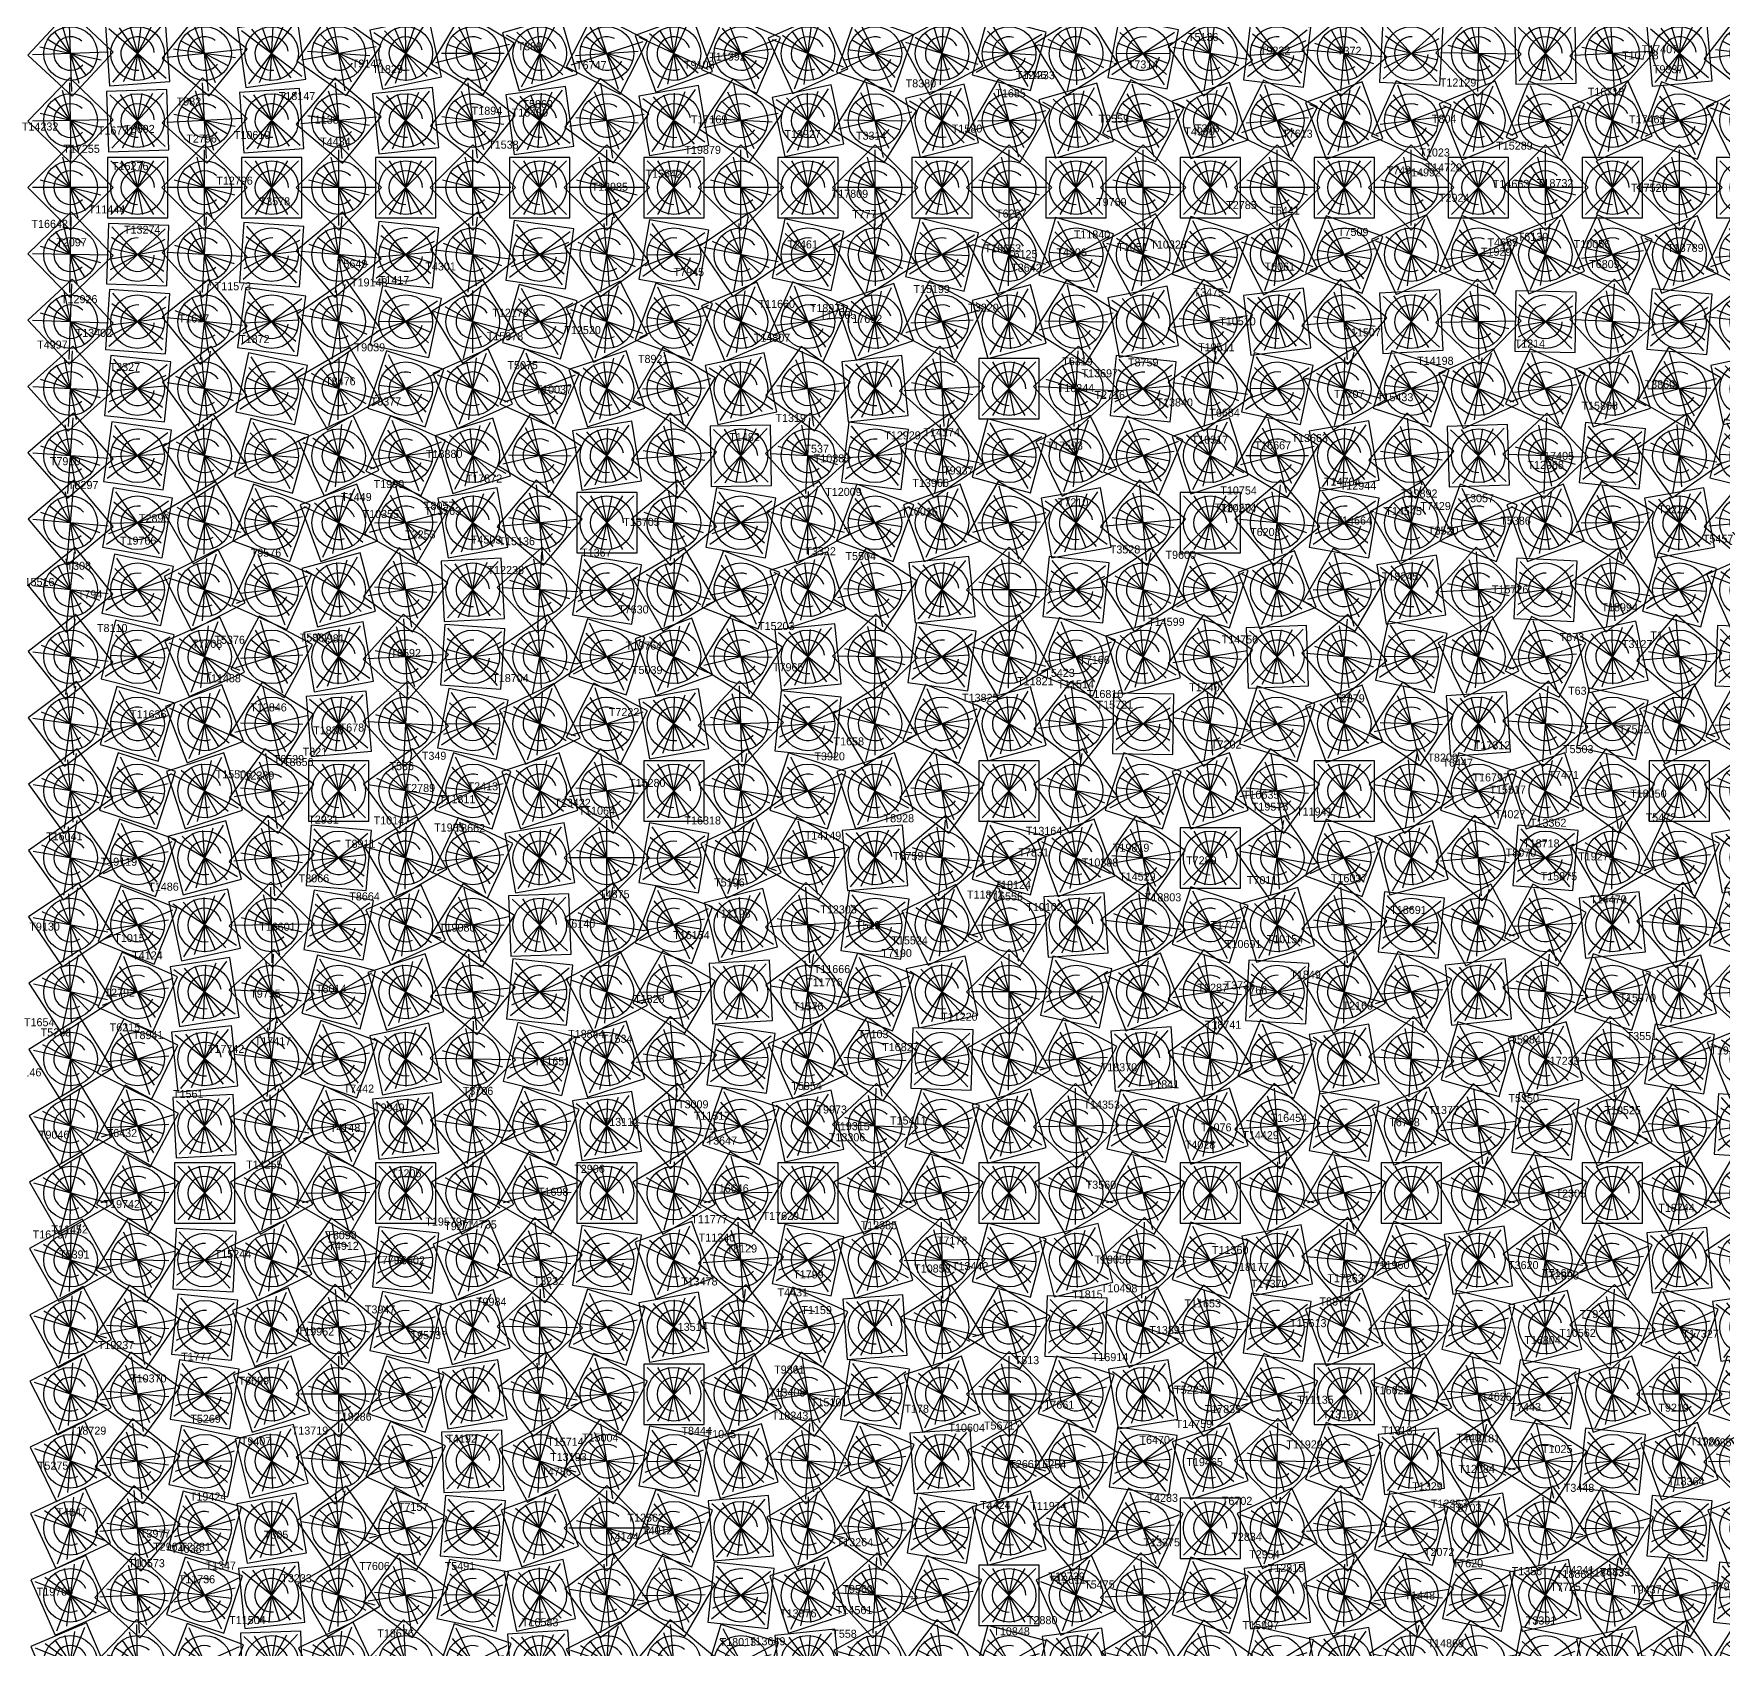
# Model space of a CAD drawing. Header units: metres. Extents: x -45 to 15052, y -45 to 15012.
# Drawn here: x 9045 to 11565, y 2320 to 4729 of the extents above; entities that cross this region are included whole.
import ezdxf

# ---------------------------------------------------------------- set-up
doc = ezdxf.new("R2010")
doc.units = ezdxf.units.M
for name, color, linetype in [('L0', 1, 'Continuous'), ('L1', 2, 'Continuous'), ('L10', 4, 'Continuous'), ('L11', 5, 'Continuous'), ('L2', 3, 'Continuous'), ('L3', 4, 'Continuous'), ('L4', 5, 'Continuous'), ('L5', 6, 'Continuous'), ('L6', 7, 'Continuous'), ('L7', 1, 'Continuous'), ('L8', 2, 'Continuous'), ('L9', 3, 'Continuous')]:
    doc.layers.add(name, color=color, linetype=linetype)

# ---------------------------------------------------------------- blocks, each defined once
blk = doc.blocks.new('CELL')
for p, q in [((-40, -40), (40, 40)), ((40, -40), (-40, 40)), ((-24, -40), (24, 40)), ((24, -40), (-24, 40)), ((-8, -40), (8, 40)), ((8, -40), (-8, 40))]:
    blk.add_line(p, q)
blk.add_lwpolyline([(-45, -45), (45, -45), (45, 45), (-45, 45)], close=True)
blk.add_circle((0, 0), 40)
blk.add_arc((0, 0), 25, 0, 270)

msp = doc.modelspace()

# ---------------------------------------------------------------- block references
at = {"layer": 'L0'}
for p, rotation in [((9700, 4700), 59.00000000000001), ((10900, 4700), 83.00000000000001), ((9800, 4600), 8), ((11000, 4600), 20), ((9900, 4500), 45), ((11100, 4500), 45), ((10000, 4400), 80), ((11200, 4400), 68), ((10100, 4300), 23), ((11300, 4300), 89), ((10200, 4200), 54), ((11400, 4200), 18), ((9100, 4100), 41), ((11500, 4100), 35), ((10300, 4100), 83.00000000000001), ((10400, 4000), 20), ((11600, 4000), 50), ((9200, 4000), 80), ((9300, 3900), 27), ((10500, 3900), 45), ((9400, 3800), 62), ((10600, 3800), 68), ((9500, 3700), 5), ((10700, 3700), 89), ((9600, 3600), 36), ((10800, 3600), 18), ((9700, 3500), 65), ((10900, 3500), 35), ((11000, 3400), 50), ((9800, 3400), 2), ((9900, 3300), 27), ((11100, 3300), 63), ((10000, 3200), 50), ((11200, 3200), 74), ((10100, 3100), 71), ((11300, 3100), 83.00000000000001), ((9100, 2900), 29), ((10300, 2900), 17), ((11500, 2900), 5), ((9200, 2800), 56), ((10400, 2800), 32), ((11600, 2800), 8), ((9300, 2700), 81), ((10500, 2700), 45), ((9400, 2600), 14), ((10600, 2600), 56), ((9500, 2500), 35), ((10700, 2500), 65), ((9600, 2400), 54), ((10800, 2400), 72), ((9700, 2300), 71), ((10900, 2300), 77.00000000000001)]:
    msp.add_blockref('CELL', p, dxfattribs=dict(at, rotation=rotation))
for p in [(10200, 3000), (11400, 3000)]:
    msp.add_blockref('CELL', p, dxfattribs=at)
at = {"layer": 'L1'}
for p, rotation in [((11000, 4700), 40), ((9800, 4700), 16), ((9900, 4600), 54), ((11100, 4600), 66), ((10100, 4400), 34), ((11300, 4400), 22), ((11400, 4300), 42), ((10200, 4300), 66), ((9100, 4200), 42), ((11500, 4200), 59.99999999999999), ((10300, 4200), 6), ((10400, 4100), 34), ((9200, 4100), 82), ((11600, 4100), 76), ((9300, 4000), 30), ((10500, 4000), 59.99999999999999), ((9400, 3900), 66), ((10600, 3900), 84), ((9500, 3800), 10), ((10700, 3800), 16), ((9600, 3700), 42), ((10800, 3700), 36), ((9700, 3600), 72), ((10900, 3600), 54), ((11000, 3500), 70), ((9800, 3500), 10), ((9900, 3400), 36), ((11100, 3400), 84), ((10000, 3300), 59.99999999999999), ((11200, 3300), 6), ((11300, 3200), 16), ((10100, 3200), 82), ((10200, 3100), 12), ((11400, 3100), 24), ((9100, 3000), 30), ((10300, 3000), 30), ((11500, 3000), 30), ((9200, 2900), 58), ((10400, 2900), 46), ((11600, 2900), 34), ((9300, 2800), 84), ((10500, 2800), 59.99999999999999), ((9400, 2700), 18), ((10600, 2700), 72), ((9500, 2600), 40), ((10700, 2600), 82), ((9600, 2500), 59.99999999999999), ((9700, 2400), 78), ((10900, 2400), 6), ((9800, 2300), 4), ((11000, 2300), 10)]:
    msp.add_blockref('CELL', p, dxfattribs=dict(at, rotation=rotation))
for p in [(10000, 4500), (11200, 4500), (10800, 2500)]:
    msp.add_blockref('CELL', p, dxfattribs=at)
at = {"layer": 'L10'}
for p, rotation in [((9500, 4700), 55), ((10700, 4700), 79), ((9600, 4600), 6), ((10800, 4600), 18), ((9700, 4500), 45), ((10900, 4500), 45), ((9800, 4400), 82), ((11000, 4400), 70), ((9900, 4300), 27), ((11100, 4300), 3), ((10000, 4200), 59.99999999999999), ((11200, 4200), 24), ((11300, 4100), 43.00000000000001), ((10100, 4100), 1), ((10200, 4000), 30), ((11400, 4000), 59.99999999999999), ((9100, 3900), 39), ((10300, 3900), 57.00000000000001), ((11500, 3900), 75.00000000000001), ((9200, 3800), 76), ((10400, 3800), 82), ((11600, 3800), 87.99999999999999), ((9300, 3700), 21), ((10500, 3700), 15), ((9400, 3600), 54), ((10600, 3600), 36), ((10700, 3500), 55), ((9500, 3500), 85), ((9600, 3400), 24), ((10800, 3400), 72), ((9700, 3300), 51), ((10900, 3300), 87), ((9800, 3200), 76), ((11000, 3200), 10), ((9900, 3100), 9), ((11100, 3100), 21), ((10000, 3000), 30), ((11200, 3000), 30), ((10100, 2900), 49), ((11300, 2900), 37), ((10200, 2800), 66), ((11400, 2800), 42), ((9100, 2700), 27), ((10300, 2700), 81), ((11500, 2700), 45), ((9200, 2600), 52.00000000000001), ((10400, 2600), 4), ((11600, 2600), 46), ((9300, 2500), 75.00000000000001), ((10500, 2500), 15), ((9400, 2400), 6), ((10600, 2400), 24), ((9500, 2300), 25), ((10700, 2300), 31)]:
    msp.add_blockref('CELL', p, dxfattribs=dict(at, rotation=rotation))
at = {"layer": 'L11'}
for p, rotation in [((9600, 4700), 12), ((10800, 4700), 36), ((9700, 4600), 52.00000000000001), ((10900, 4600), 64), ((9900, 4400), 36), ((11100, 4400), 24), ((11200, 4300), 46), ((10000, 4300), 70), ((11300, 4200), 66), ((10100, 4200), 12), ((10200, 4100), 42), ((11400, 4100), 84), ((9100, 4000), 40), ((10300, 4000), 70), ((11500, 4000), 10), ((11600, 3900), 24), ((9200, 3900), 78), ((10400, 3900), 6), ((9300, 3800), 24), ((10500, 3800), 30), ((9400, 3700), 58), ((10600, 3700), 52.00000000000001), ((10700, 3600), 72), ((9600, 3500), 30), ((9700, 3400), 58), ((10900, 3400), 16), ((11000, 3300), 30), ((9800, 3300), 84), ((9900, 3200), 18), ((11100, 3200), 42), ((10000, 3100), 40), ((11200, 3100), 52.00000000000001), ((10100, 3000), 59.99999999999999), ((11300, 3000), 59.99999999999999), ((10200, 2900), 78), ((11400, 2900), 66), ((9100, 2800), 28), ((10300, 2800), 4), ((11500, 2800), 70), ((9200, 2700), 54), ((10400, 2700), 18), ((11600, 2700), 72), ((9300, 2600), 78), ((10500, 2600), 30), ((9400, 2500), 10), ((10600, 2500), 40), ((9500, 2400), 30), ((10700, 2400), 48), ((9600, 2300), 48), ((10800, 2300), 54)]:
    msp.add_blockref('CELL', p, dxfattribs=dict(at, rotation=rotation))
for p in [(9800, 4500), (11000, 4500), (9500, 3600), (10800, 3500)]:
    msp.add_blockref('CELL', p, dxfattribs=at)
at = {"layer": 'L2'}
for p, rotation in [((9900, 4700), 63), ((11100, 4700), 87), ((10000, 4600), 10), ((11200, 4600), 22), ((10100, 4500), 45), ((11300, 4500), 45), ((10200, 4400), 78), ((11400, 4400), 66), ((9100, 4300), 43.00000000000001), ((10300, 4300), 19), ((11500, 4300), 85), ((10400, 4200), 48), ((9200, 4200), 84), ((11600, 4200), 12), ((9300, 4100), 33), ((10500, 4100), 75.00000000000001), ((9400, 4000), 70), ((10600, 4000), 10), ((10700, 3900), 33), ((9500, 3900), 15), ((9600, 3800), 48), ((10800, 3800), 54), ((10900, 3700), 73), ((9700, 3700), 79), ((9800, 3600), 18), ((9900, 3500), 45), ((11100, 3500), 15), ((10000, 3400), 70), ((11200, 3400), 28), ((11300, 3300), 39), ((10100, 3300), 3), ((10200, 3200), 24), ((11400, 3200), 48), ((9100, 3100), 31), ((10300, 3100), 43.00000000000001), ((11500, 3100), 55), ((9200, 3000), 59.99999999999999), ((10400, 3000), 59.99999999999999), ((11600, 3000), 59.99999999999999), ((10500, 2900), 75.00000000000001), ((9300, 2900), 87), ((9400, 2800), 22), ((10600, 2800), 87.99999999999999), ((9500, 2700), 45), ((10700, 2700), 9), ((9600, 2600), 66), ((10800, 2600), 18), ((9700, 2500), 85), ((10900, 2500), 25), ((9800, 2400), 12), ((11000, 2400), 30), ((9900, 2300), 27), ((11100, 2300), 33)]:
    msp.add_blockref('CELL', p, dxfattribs=dict(at, rotation=rotation))
msp.add_blockref('CELL', (11000, 3600), dxfattribs=at)
at = {"layer": 'L3'}
for p, rotation in [((11200, 4700), 43.99999999999999), ((10000, 4700), 20), ((10100, 4600), 56), ((11300, 4600), 68), ((9100, 4400), 43.99999999999999), ((10300, 4400), 32), ((11500, 4400), 20), ((10400, 4300), 62), ((11600, 4300), 38), ((9200, 4300), 86.00000000000001), ((9300, 4200), 36), ((10600, 4100), 26), ((9400, 4100), 74), ((9500, 4000), 20), ((10700, 4000), 50), ((9600, 3900), 54), ((10800, 3900), 72), ((9700, 3800), 86.00000000000001), ((10900, 3800), 2), ((9800, 3700), 26), ((11000, 3700), 20), ((9900, 3600), 54), ((11100, 3600), 36), ((11200, 3500), 50), ((10000, 3500), 80), ((10100, 3400), 14), ((11300, 3400), 62), ((10200, 3300), 36), ((11400, 3300), 72), ((9100, 3200), 32), ((10300, 3200), 56), ((11500, 3200), 80), ((9200, 3100), 62), ((10400, 3100), 74), ((11600, 3100), 86.00000000000001), ((9400, 2900), 26), ((10600, 2900), 14), ((9500, 2800), 50), ((10700, 2800), 26), ((9600, 2700), 72), ((10800, 2700), 36), ((9700, 2600), 2), ((10900, 2600), 43.99999999999999), ((9800, 2500), 20), ((11000, 2500), 50), ((9900, 2400), 36), ((11100, 2400), 54), ((10000, 2300), 50), ((11200, 2300), 56)]:
    msp.add_blockref('CELL', p, dxfattribs=dict(at, rotation=rotation))
for p in [(10200, 4500), (11400, 4500), (10500, 4200), (9300, 3000), (10500, 3000)]:
    msp.add_blockref('CELL', p, dxfattribs=at)
at = {"layer": 'L4'}
for p, rotation in [((10100, 4700), 67.00000000000001), ((11300, 4700), 1), ((10200, 4600), 12), ((11400, 4600), 24), ((9100, 4500), 45), ((10300, 4500), 45), ((11500, 4500), 45), ((9200, 4400), 87.99999999999999), ((10400, 4400), 76), ((11600, 4400), 64), ((9300, 4300), 39), ((10500, 4300), 15), ((10600, 4200), 42), ((9400, 4200), 78), ((9500, 4100), 25), ((10700, 4100), 67.00000000000001), ((9600, 4000), 59.99999999999999), ((10900, 3900), 21), ((9700, 3900), 3), ((9800, 3800), 34), ((11000, 3800), 40), ((9900, 3700), 63), ((11100, 3700), 57.00000000000001), ((11200, 3600), 72), ((10100, 3500), 25), ((11300, 3500), 85), ((10200, 3400), 48), ((11400, 3400), 6), ((9100, 3300), 33), ((10300, 3300), 68.99999999999999), ((11500, 3300), 15), ((9200, 3200), 64), ((11600, 3200), 22), ((10400, 3200), 87.99999999999999), ((10500, 3100), 15), ((9300, 3100), 3), ((9400, 3000), 30), ((10600, 3000), 30), ((9500, 2900), 55), ((10700, 2900), 43.00000000000001), ((9600, 2800), 78), ((10800, 2800), 54), ((9700, 2700), 9), ((10900, 2700), 63), ((9800, 2600), 28), ((11000, 2600), 70), ((9900, 2500), 45), ((11100, 2500), 75.00000000000001), ((10000, 2400), 59.99999999999999), ((11200, 2400), 78), ((10100, 2300), 73), ((11300, 2300), 79)]:
    msp.add_blockref('CELL', p, dxfattribs=dict(at, rotation=rotation))
for p in [(10800, 4000), (10000, 3600)]:
    msp.add_blockref('CELL', p, dxfattribs=at)
at = {"layer": 'L5'}
for p, rotation in [((11400, 4700), 48), ((10200, 4700), 24), ((9100, 4600), 46), ((10300, 4600), 58), ((11500, 4600), 70), ((9300, 4400), 42), ((10500, 4400), 30), ((10600, 4300), 58), ((9400, 4300), 82), ((9500, 4200), 30), ((10700, 4200), 84), ((9600, 4100), 66), ((10800, 4100), 18), ((10900, 4000), 40), ((9700, 4000), 10), ((9800, 3900), 42), ((11000, 3900), 59.99999999999999), ((9900, 3800), 72), ((11100, 3800), 78), ((10000, 3700), 10), ((11200, 3700), 4), ((10100, 3600), 36), ((11300, 3600), 18), ((10200, 3500), 59.99999999999999), ((11400, 3500), 30), ((9100, 3400), 34), ((11500, 3400), 40), ((10300, 3400), 82), ((9200, 3300), 66), ((10400, 3300), 12), ((11600, 3300), 48), ((10500, 3200), 30), ((9300, 3200), 6), ((9400, 3100), 34), ((10600, 3100), 46), ((9500, 3000), 59.99999999999999), ((10700, 3000), 59.99999999999999), ((9600, 2900), 84), ((10800, 2900), 72), ((9700, 2800), 16), ((10900, 2800), 82), ((9800, 2700), 36), ((9900, 2600), 54), ((11100, 2600), 6), ((10000, 2500), 70), ((11200, 2500), 10), ((10100, 2400), 84), ((11300, 2400), 12), ((10200, 2300), 6), ((11400, 2300), 12)]:
    msp.add_blockref('CELL', p, dxfattribs=dict(at, rotation=rotation))
for p in [(9200, 4500), (10400, 4500), (11600, 4500), (11000, 2700)]:
    msp.add_blockref('CELL', p, dxfattribs=at)
at = {"layer": 'L6'}
for p, rotation in [((9100, 4700), 47), ((10300, 4700), 71), ((11500, 4700), 5), ((9200, 4600), 2), ((10400, 4600), 14), ((11600, 4600), 26), ((9300, 4500), 45), ((10500, 4500), 45), ((9400, 4400), 86.00000000000001), ((10600, 4400), 74), ((9500, 4300), 35), ((10700, 4300), 11), ((10800, 4200), 36), ((9600, 4200), 72), ((10900, 4100), 59.00000000000001), ((9700, 4100), 17), ((9800, 4000), 50), ((11000, 4000), 80), ((9900, 3900), 81), ((11100, 3900), 9), ((10000, 3800), 20), ((11200, 3800), 26), ((10100, 3700), 47), ((11300, 3700), 41), ((10200, 3600), 72), ((11400, 3600), 54), ((9100, 3500), 35), ((11500, 3500), 65), ((10300, 3500), 5), ((9200, 3400), 68), ((10400, 3400), 26), ((11600, 3400), 74), ((10500, 3300), 45), ((9300, 3300), 9), ((9400, 3200), 38), ((10600, 3200), 62), ((9500, 3100), 65), ((10700, 3100), 77.00000000000001), ((9700, 2900), 23), ((10900, 2900), 11), ((9800, 2800), 43.99999999999999), ((11000, 2800), 20), ((9900, 2700), 63), ((11100, 2700), 27), ((10000, 2600), 80), ((11200, 2600), 32), ((10100, 2500), 5), ((11300, 2500), 35), ((10200, 2400), 18), ((11400, 2400), 36), ((9100, 2300), 23), ((10300, 2300), 29), ((11500, 2300), 35)]:
    msp.add_blockref('CELL', p, dxfattribs=dict(at, rotation=rotation))
for p in [(9600, 3000), (10800, 3000)]:
    msp.add_blockref('CELL', p, dxfattribs=at)
at = {"layer": 'L7'}
for p, rotation in [((11600, 4700), 52.00000000000001), ((9200, 4700), 4), ((10400, 4700), 28), ((9300, 4600), 48), ((10500, 4600), 59.99999999999999), ((9500, 4400), 40), ((10700, 4400), 28), ((10800, 4300), 54), ((9600, 4300), 78), ((9700, 4200), 24), ((10900, 4200), 78), ((9800, 4100), 58), ((11000, 4100), 10), ((11100, 4000), 30), ((10000, 3900), 30), ((11200, 3900), 48), ((10100, 3800), 58), ((11300, 3800), 64), ((10200, 3700), 84), ((11400, 3700), 78), ((9100, 3600), 36), ((10300, 3600), 18), ((9200, 3500), 70), ((10400, 3500), 40), ((11600, 3500), 10), ((9300, 3400), 12), ((10500, 3400), 59.99999999999999), ((9400, 3300), 42), ((10600, 3300), 78), ((9500, 3200), 70), ((10700, 3200), 4), ((10800, 3100), 18), ((9600, 3100), 6), ((9700, 3000), 30), ((10900, 3000), 30), ((9800, 2900), 52.00000000000001), ((11000, 2900), 40), ((9900, 2800), 72), ((11100, 2800), 48), ((11200, 2700), 54), ((10100, 2600), 16), ((11300, 2600), 58), ((10200, 2500), 30), ((11400, 2500), 59.99999999999999), ((9100, 2400), 24), ((10300, 2400), 42), ((11500, 2400), 59.99999999999999), ((9200, 2300), 46), ((10400, 2300), 52.00000000000001), ((11600, 2300), 58)]:
    msp.add_blockref('CELL', p, dxfattribs=dict(at, rotation=rotation))
for p in [(9400, 4500), (10600, 4500), (9900, 4000), (11500, 3600), (10000, 2700)]:
    msp.add_blockref('CELL', p, dxfattribs=at)
at = {"layer": 'L8'}
for p, rotation in [((9300, 4700), 51), ((10500, 4700), 75.00000000000001), ((9400, 4600), 4), ((10600, 4600), 16), ((9500, 4500), 45), ((10700, 4500), 45), ((9600, 4400), 84), ((10800, 4400), 72), ((9700, 4300), 31), ((10900, 4300), 7), ((9800, 4200), 66), ((11000, 4200), 30), ((11100, 4100), 51), ((9900, 4100), 9), ((10000, 4000), 40), ((11200, 4000), 70), ((10100, 3900), 68.99999999999999), ((11300, 3900), 87), ((10200, 3800), 6), ((11400, 3800), 12), ((9100, 3700), 37), ((10300, 3700), 31), ((11500, 3700), 25), ((9200, 3600), 72), ((10400, 3600), 54), ((11600, 3600), 36), ((9300, 3500), 15), ((10500, 3500), 75.00000000000001), ((9400, 3400), 46), ((10600, 3400), 4), ((9500, 3300), 75.00000000000001), ((10700, 3300), 21), ((9600, 3200), 12), ((10800, 3200), 36), ((9700, 3100), 37), ((10900, 3100), 49), ((9800, 3000), 59.99999999999999), ((11000, 3000), 59.99999999999999), ((9900, 2900), 81), ((11100, 2900), 68.99999999999999), ((10000, 2800), 10), ((11200, 2800), 76), ((10100, 2700), 27), ((11300, 2700), 81), ((10200, 2600), 42), ((11400, 2600), 84), ((9100, 2500), 25), ((10300, 2500), 55), ((11500, 2500), 85), ((9200, 2400), 48), ((10400, 2400), 66), ((11600, 2400), 84), ((9300, 2300), 68.99999999999999), ((10500, 2300), 75.00000000000001)]:
    msp.add_blockref('CELL', p, dxfattribs=dict(at, rotation=rotation))
at = {"layer": 'L9'}
for p, rotation in [((9400, 4700), 8), ((10600, 4700), 32), ((9500, 4600), 50), ((10700, 4600), 62), ((9700, 4400), 38), ((10900, 4400), 26), ((11000, 4300), 50), ((9800, 4300), 74), ((9900, 4200), 18), ((11100, 4200), 72), ((10000, 4100), 50), ((11200, 4100), 2), ((11300, 4000), 20), ((10100, 4000), 80), ((10200, 3900), 18), ((11400, 3900), 36), ((9100, 3800), 38), ((10300, 3800), 43.99999999999999), ((11500, 3800), 50), ((9200, 3700), 74), ((10400, 3700), 68), ((11600, 3700), 62), ((9300, 3600), 18), ((9400, 3500), 50), ((10600, 3500), 20), ((10700, 3400), 38), ((9500, 3400), 80), ((9600, 3300), 18), ((10800, 3300), 54), ((9700, 3200), 43.99999999999999), ((10900, 3200), 68), ((9800, 3100), 68), ((11000, 3100), 80), ((10000, 2900), 20), ((11200, 2900), 8), ((10100, 2800), 38), ((11300, 2800), 14), ((10200, 2700), 54), ((11400, 2700), 18), ((9100, 2600), 26), ((10300, 2600), 68), ((11500, 2600), 20), ((9200, 2500), 50), ((10400, 2500), 80), ((11600, 2500), 20), ((9300, 2400), 72), ((9400, 2300), 2), ((10600, 2300), 8)]:
    msp.add_blockref('CELL', p, dxfattribs=dict(at, rotation=rotation))
for p in [(9600, 4500), (10800, 4500), (10500, 3600), (9900, 3000), (11100, 3000), (10500, 2400)]:
    msp.add_blockref('CELL', p, dxfattribs=at)

# ---------------------------------------------------------------- texts
at = {"layer": 'L3'}
for s, p in [('T389', (9766.8, 4704.8)), ('T5136', (10766.8, 4718.6)), ('T17407', (11443.6, 4700.5)), ('T9147', (9519.5, 4679)), ('T6747', (9854, 4676.7)), ('T9108', (10015.1, 4677.4)), ('T11392', (10052.7, 4689.5)), ('T7314', (10677, 4677.8)), ('T9222', (10874.1, 4698.4)), ('T372', (10989.1, 4698.1)), ('T10778', (11414.4, 4691.3)), ('T1829', (9550.2, 4670.8)), ('T1246', (10510.2, 4662)), ('T1233', (10522.7, 4661.8)), ('T12129', (11142.5, 4650.8)), ('T9337', (11460.4, 4670.6)), ('T18147', (9410.6, 4630.6)), ('T8380', (10345.7, 4649.5)), ('T1685', (10479.5, 4634.8)), ('T16718', (11363.2, 4637)), ('T982', (9258.3, 4622.4)), ('T1894', (9698.4, 4608.7)), ('T18489', (9758, 4606)), ('T5869', (9774.1, 4618.6)), ('T14232', (9027.4, 4585.1)), ('T16771', (9140.7, 4579.2)), ('T8692', (9180, 4581.6)), ('T1138', (9454.5, 4595.4)), ('T17169', (10025.4, 4595.8)), ('T1580', (10414.6, 4582.1)), ('T9559', (10633.4, 4596.8)), ('T4900', (10761.4, 4577.8)), ('T313', (10777.2, 4582.4)), ('T7613', (10907.3, 4574.5)), ('T804', (11130.7, 4596.6)), ('T17465', (11424.7, 4595.9)), ('T17255', (9089.2, 4551.9)), ('T2796', (9272.7, 4567.2)), ('T10619', (9343.6, 4572.5)), ('T4434', (9472.3, 4562.7)), ('T1538', (9722.9, 4558.1)), ('T19879', (10015.7, 4550.3)), ('T13927', (10164.9, 4574)), ('T3314', (10271.6, 4571.4)), ('T15289', (11226.6, 4556.6)), ('T16276', (9161.8, 4526.1)), ('T1023', (11112, 4546.4)), ('T14720', (11121.2, 4524.1)), ('T12796', (9317.4, 4504.4)), ('T15642', (9957.6, 4514.7)), ('T749', (11063.2, 4519.8)), ('T14992', (11089.8, 4516.7)), ('T14663', (11221.6, 4499.6)), ('T18732', (11287.3, 4500.7)), ('T12985', (9877.1, 4495.3)), ('T17809', (10235.3, 4484.8)), ('T2924', (11141.2, 4478.8)), ('T17520', (11427.7, 4493.7)), ('T11444', (9127.1, 4461.5)), ('T3578', (9382, 4473.5)), ('T777', (10265.9, 4454.4)), ('T6227', (10480.5, 4455.3)), ('T9769', (10629.8, 4472.4)), ('T2785', (10823.9, 4468)), ('T6441', (10888.1, 4459.6)), ('T16642', (9041.7, 4439.9)), ('T13274', (9179.7, 4431.3)), ('T11840', (10596.5, 4424.1)), ('T7509', (10990.5, 4427.8)), ('T2097', (9078.7, 4412.5)), ('T2461', (10169.3, 4409.3)), ('T16653', (10463.4, 4403.4)), ('T1051', (10661.3, 4405.2)), ('T10328', (10710.7, 4409.1)), ('T1929', (11203.8, 4398.3)), ('T4669', (11213.7, 4412.1)), ('T6130', (11258.7, 4420.6)), ('T10056', (11342.2, 4409.7)), ('T13789', (11481.6, 4404.1)), ('T5649', (9497.2, 4380.4)), ('T4301', (9629.2, 4376.4)), ('T6125', (10496.9, 4394.7)), ('T8642', (10503.1, 4374.5)), ('T4206', (10570.5, 4397.4)), ('T6061', (10881, 4376.2)), ('T6809', (11365.3, 4379.9)), ('T19148', (9518.4, 4352.6)), ('T1417', (9559.9, 4356.2)), ('T7945', (9999.5, 4368.2)), ('T12926', (9085.7, 4327.6)), ('T11573', (9315, 4346.9)), ('T15199', (10357.3, 4342.7)), ('T3475', (10775.2, 4337.9)), ('T1617', (9261.3, 4298.8)), ('T12178', (9729.1, 4307.3)), ('T11660', (10126.2, 4320.5)), ('T18971', (10202.7, 4314.3)), ('T17965', (10217.8, 4304)), ('T17692', (10256.3, 4298.2)), ('T3220', (10439.1, 4314.9)), ('T13402', (9107.6, 4277.3)), ('T15978', (9720.8, 4272.2)), ('T12520', (9836.6, 4281.5)), ('T10510', (10813.5, 4294.6)), ('T11507', (11000.2, 4278)), ('T4997', (9050.2, 4259.8)), ('T1872', (9351.4, 4268.1)), ('T9039', (9523.7, 4255.7)), ('T14807', (10119.2, 4270)), ('T19511', (10781.9, 4255.9)), ('T1214', (11254.1, 4261.4)), ('T3327', (9158.2, 4226.4)), ('T5075', (9751.7, 4229.1)), ('T8921', (9946.4, 4238.5)), ('T6319', (10579.1, 4234.8)), ('T8759', (10677.3, 4233.3)), ('T14198', (11108.6, 4235.6)), ('T8476', (9479.7, 4205.1)), ('T13697', (10608.1, 4217.1)), ('T3860', (11448, 4200.6)), ('T3377', (9547.7, 4174.9)), ('T10037', (9793.6, 4192.8)), ('T16844', (10572.5, 4194.9)), ('T2716', (10627.3, 4184.6)), ('T13840', (10719.8, 4173.5)), ('T7707', (10984.7, 4186.2)), ('T15433', (11048.6, 4181.3)), ('T1319', (10151.5, 4150.4)), ('T6684', (10798.7, 4158.2)), ('T15808', (11353.8, 4168.7)), ('T1482', (10082.6, 4121.8)), ('T12929', (10313.8, 4124.4)), ('T14174', (10372.3, 4129.1)), ('T18380', (9630.1, 4096.8)), ('T537', (10194.7, 4104.5)), ('T17593', (10555.7, 4109.1)), ('T10317', (10772.4, 4118)), ('T16667', (10866.2, 4109.5)), ('T13663', (10921.2, 4120.5)), ('T7910', (9069.1, 4085.9)), ('T10383', (10208.6, 4090.1)), ('T9937', (10401.5, 4072)), ('T12968', (11273.2, 4080.3)), ('T17405', (11288.3, 4093.8)), ('T8297', (9096.1, 4050.3)), ('T1990', (9552.1, 4051.8)), ('T17872', (9689.5, 4060)), ('T13966', (10355.7, 4053.5)), ('T14704', (10969.9, 4055.3)), ('T12944', (10993.2, 4049.4)), ('T1449', (9503.7, 4032.5)), ('T12009', (10225.7, 4040.1)), ('T7210', (10572.7, 4024.5)), ('T10754', (10815.1, 4042.2)), ('T19892', (11084.6, 4037.7)), ('T3057', (11177.8, 4030.6)), ('T2896', (9202, 4000.7)), ('T10355', (9535.6, 4007.1)), ('T8057', (9627.1, 4019.3)), ('T13563', (9628.1, 4011.7)), ('T16705', (9924.5, 3995.3)), ('T10016', (10339.3, 4010.7)), ('T18450', (10806.6, 4016.6)), ('T10274', (10814.4, 4015.8)), ('T14664', (10986.9, 3997.4)), ('T14545', (11061.3, 4011.4)), ('T7429', (11113.4, 4019)), ('T5386', (11232.7, 3997.1)), ('T3221', (11468.5, 4014.1)), ('T2253', (9599, 3976.7)), ('T6203', (10859.5, 3980.2)), ('T3520', (11124.9, 3982.4)), ('T5457', (11534.9, 3970.3)), ('T19766', (9173.7, 3967.3)), ('T9576', (9368.8, 3949.4)), ('T4503', (9697.2, 3968.9)), ('T15136', (9738.3, 3966.5)), ('T1367', (9861.6, 3949.5)), ('T3322', (10196.1, 3951.5)), ('T3528', (10650.2, 3954.2)), ('T9600', (10733.3, 3946.2)), ('T308', (9093.9, 3929.8)), ('T12238', (9722, 3923.6)), ('T5504', (10255.9, 3944.3)), ('T15516', (9021.6, 3905.7)), ('T18245', (11056, 3914)), ('T15726', (11220.2, 3894.6)), ('T794', (9110.7, 3887.3)), ('T7630', (9916.8, 3864.7)), ('T14599', (10707.4, 3846.2)), ('T18994', (11383.6, 3867.9)), ('T8110', (9139.4, 3837)), ('T5376', (9314.6, 3819.4)), ('T5867', (9441.7, 3822.7)), ('T9981', (9463.5, 3821.5)), ('T15203', (10125.5, 3840)), ('T14756', (10817.1, 3819.9)), ('T673', (11321.2, 3823.4)), ('T1', (11456.6, 3826)), ('T7708', (9280.8, 3813.4)), ('T6592', (9577.2, 3799.8)), ('T19764', (9928.1, 3810.8)), ('T3127', (11414.1, 3813.1)), ('T5039', (9937.4, 3774.4)), ('T7965', (10147.8, 3778.5)), ('T5423', (10552.5, 3770.1)), ('T7166', (10604.7, 3789.5)), ('T11488', (9299.6, 3762.1)), ('T18704', (9729, 3762.4)), ('T11821', (10511.9, 3757.7)), ('T11514', (10572.1, 3753.1)), ('T1740', (10768.7, 3748.6)), ('T63', (11333.8, 3743.4)), ('T12846', (9368.1, 3718.6)), ('T13825', (10429.8, 3732.9)), ('T16810', (10616, 3738.6)), ('T15721', (10630.5, 3722.7)), ('T2879', (10985, 3732.1)), ('T11636', (9188.7, 3708.3)), ('T7222', (9902.9, 3711.6)), ('T1836', (9461.9, 3684.4)), ('T678', (9501.4, 3688.5)), ('T1658', (10238.2, 3667.9)), ('T7522', (11409.8, 3685.9)), ('T821', (9446.2, 3652.4)), ('T349', (9624, 3646.4)), ('T3920', (10209.6, 3645.6)), ('T7202', (10801.2, 3663.2)), ('T8209', (11124, 3643.7)), ('T17312', (11193.2, 3662)), ('T5503', (11326.2, 3656.3)), ('T15506', (9316.4, 3618.8)), ('T12389', (9349.6, 3617)), ('T6529', (9402.9, 3641.5)), ('T8656', (9417, 3637.1)), ('T536', (9575.7, 3630.9)), ('T6447', (11146.4, 3636)), ('T7471', (11304.5, 3617.9)), ('T2789', (9598.3, 3598.4)), ('T2413', (9692.2, 3600.8)), ('T15280', (9933.1, 3605.9)), ('T16797', (11191.2, 3614.1)), ('T15517', (11216.6, 3596)), ('T11311', (9649.5, 3581.7)), ('T13422', (9821.5, 3576.2)), ('T10635', (10848.8, 3588.3)), ('T19575', (10862.1, 3570.5)), ('T18050', (11426.4, 3590)), ('T2931', (9454.5, 3551.2)), ('T10147', (9552.1, 3549.9)), ('T11064', (9857.7, 3564.5)), ('T16318', (10015.8, 3549.9)), ('T8928', (10312.8, 3553.2)), ('T11941', (10928.1, 3563.2)), ('T4027', (11224.6, 3559.2)), ('T13362', (11276.9, 3546.5)), ('T5472', (11449.6, 3554.4)), ('T16041', (9063.5, 3526.2)), ('T1985', (9642.3, 3539.4)), ('T8662', (9672.8, 3538.5)), ('T14149', (10195.2, 3527.3)), ('T13164', (10524.9, 3534.4)), ('T8911', (9509.3, 3515.1)), ('T6759', (10326.6, 3496.7)), ('T7831', (10513.9, 3502.2)), ('T19819', (10654.8, 3509.2)), ('T8070', (11240.8, 3502)), ('T18718', (11266.8, 3515.7)), ('T19276', (11348.8, 3496.3)), ('T19119', (9144.9, 3488.3)), ('T10398', (10608.5, 3487.3)), ('T14529', (10664.2, 3466.2)), ('T7289', (10764, 3490.4)), ('T15875', (11292.9, 3466.7)), ('T1486', (9215.9, 3451.1)), ('T3066', (9440.3, 3463.6)), ('T5196', (10060, 3457.4)), ('T18124', (10478.2, 3453.9)), ('T7011', (10854.7, 3460.9)), ('T16037', (10980, 3463.7)), ('T8664', (9515.8, 3436.6)), ('T4875', (9888.4, 3439.8)), ('T12303', (10218.4, 3417.2)), ('T11872', (10437.2, 3439.3)), ('T15556', (10466.3, 3436.6)), ('T10102', (10525.7, 3420.7)), ('T18803', (10702.4, 3435.3)), ('T18691', (11068.6, 3416.5)), ('T14470', (11366.8, 3432.2)), ('T9130', (9038.5, 3391.6)), ('T16601', (9381.4, 3391.3)), ('T19080', (9649.6, 3390.1)), ('T6140', (9837.2, 3395.9)), ('T11198', (10060.1, 3411.1)), ('T519', (10271.5, 3393.7)), ('T17770', (10800.2, 3393.7)), ('T1015', (9165.2, 3374.6)), ('T16154', (9999, 3378.9)), ('T15524', (10324.3, 3371)), ('T10691', (10821.9, 3365.5)), ('T10154', (10884.2, 3372.8)), ('T4124', (9191.9, 3348.6)), ('T7190', (10309.5, 3352.1)), ('T11666', (10208.6, 3328.2)), ('T1849', (10919.5, 3320)), ('T2792', (9150.7, 3293)), ('T9795', (9368, 3291.6)), ('T8014', (9466.1, 3298.8)), ('T11776', (10197.3, 3308.4)), ('T9287', (10781.1, 3300.4)), ('T3736', (10821.4, 3304.1)), ('T766', (10848.5, 3296.5)), ('T1328', (9940.6, 3283.6)), ('T1576', (10177.7, 3272.5)), ('T2160', (10997.4, 3273.7)), ('T15970', (11410.5, 3285.5)), ('T1654', (9030.5, 3248.9)), ('T6215', (9158.3, 3241.3)), ('T11220', (10398.6, 3257.1)), ('T18741', (10792, 3245.1)), ('T5288', (9055.4, 3233.7)), ('T8941', (9193.1, 3229.7)), ('T17417', (9374.7, 3220.5)), ('T18844', (9842.2, 3231.5)), ('T1534', (9892.7, 3224.2)), ('T7103', (10274.6, 3231.1)), ('T5084', (11247.7, 3223.2)), ('T3551', (11421.2, 3228.3)), ('T17742', (9304.8, 3209.1)), ('T11651', (9791, 3190.5)), ('T16827', (10310.7, 3211.8)), ('T17233', (11296.6, 3191.4)), ('T19217', (11545.9, 3206.8)), ('T14146', (9002.1, 3174.1)), ('T18370', (10636.6, 3181.7)), ('T1561', (9252.8, 3141.8)), ('T7442', (9507.3, 3149.9)), ('T3706', (9685.1, 3146.5)), ('T5954', (10175.2, 3153.8)), ('T1841', (10708.2, 3156.3)), ('T9949', (9552.7, 3121.7)), ('T3009', (10006.1, 3126.4)), ('T9973', (10212.6, 3118.7)), ('T14353', (10610.9, 3126)), ('T1377', (11125.5, 3118)), ('T5350', (11244.9, 3135.6)), ('T10525', (11388, 3117.7)), ('T4148', (9486.7, 3091.2)), ('T13112', (9893.7, 3100.2)), ('T11517', (10029.6, 3109.3)), ('T19315', (10237.7, 3093.8)), ('T15411', (10322.4, 3102.3)), ('T1076', (10786.3, 3092.1)), ('T16454', (10890.1, 3106.3)), ('T6768', (11067.1, 3099.7)), ('T9046', (9052.8, 3081.2)), ('T6432', (9153.8, 3083.6)), ('T3647', (10048.7, 3072.3)), ('T13306', (10231.1, 3077.3)), ('T4028', (10762.1, 3066.3)), ('T14429', (10847.9, 3080.4)), ('T14255', (9361.9, 3036.5)), ('T1205', (9577.9, 3023.5)), ('T2906', (9851.4, 3030.2)), ('T1698', (9797.2, 2996)), ('T16646', (10057.2, 3001)), ('T3560', (10614.2, 3006.5)), ('T2305', (11315.1, 2993.3)), ('T19742', (9149.2, 2977.6)), ('T18744', (11468.4, 2972)), ('T11452', (9071.4, 2939.8)), ('T19579', (9629.2, 2951.5)), ('T927', (9657.3, 2944.7)), ('T14735', (9681.4, 2947.2)), ('T11777', (10026, 2955.1)), ('T17629', (10132.2, 2960)), ('T12385', (10278.5, 2946)), ('T16757', (9043.5, 2932.3)), ('T8099', (9481.4, 2931.1)), ('T4912', (9484.5, 2915.3)), ('T11340', (10037, 2927.7)), ('T8129', (10078.6, 2911.4)), ('T7178', (10392.2, 2923.1)), ('T6391', (9082.9, 2902.4)), ('T15244', (9315, 2903)), ('T7794', (9554.5, 2894.3)), ('T6502', (9583.1, 2893.7)), ('T19053', (10627.3, 2894.8)), ('T11360', (10802.7, 2909.1)), ('T11960', (11042.8, 2886.9)), ('T3620', (11244.3, 2886.6)), ('T3232', (9790.8, 2862.8)), ('T13478', (10010.7, 2862.2)), ('T1799', (10177.9, 2872.7)), ('T10858', (10358.4, 2881.5)), ('T13442', (10414.7, 2885)), ('T18177', (10833.2, 2883.9)), ('T17263', (10974.7, 2867)), ('T7165', (11295, 2874.8)), ('T2890', (11304.5, 2871.1)), ('T4431', (10154.6, 2845.9)), ('T1815', (10594.1, 2843)), ('T10498', (10637, 2852)), ('T17370', (10860.9, 2858.7)), ('T3947', (9539, 2820.5)), ('T9984', (9704.7, 2831.9)), ('T1159', (10190.1, 2819.5)), ('T11653', (10761.6, 2829.5)), ('T8875', (10963, 2832.3)), ('T7920', (11351.2, 2813.6)), ('T19962', (9438.8, 2787.5)), ('T19', (9634.4, 2788.6)), ('T13514', (9995.9, 2794.4)), ('T13891', (10709.2, 2789.7)), ('T15613', (10919, 2800)), ('T10562', (11320.7, 2785.4)), ('T19237', (9140.6, 2767.2)), ('T9573', (9607.1, 2782.1)), ('T16804', (11268.5, 2774.7)), ('T17327', (11504.2, 2784.1)), ('T1777', (9265.1, 2750)), ('T813', (10508.3, 2744.8)), ('T16914', (10623.3, 2749.3)), ('T10370', (9188.8, 2717.5)), ('T6699', (9350.6, 2714.2)), ('T9861', (10149.5, 2730.7)), ('T13408', (10141.6, 2696.5)), ('T5227', (10746.3, 2700.6)), ('T11135', (10929.8, 2685.7)), ('T16622', (11043, 2699.8)), ('T14626', (11195.3, 2690.3)), ('T18286', (9494.7, 2660.6)), ('T18243', (10146.1, 2662.1)), ('T15101', (10204.4, 2681.9)), ('T178', (10343.9, 2672.3)), ('T17661', (10542.8, 2678.3)), ('T17839', (10791.8, 2671.8)), ('T13192', (10967.7, 2664.1)), ('T7443', (11247.9, 2674.8)), ('T9219', (11468.5, 2673.9)), ('T18729', (9098.9, 2639.6)), ('T5269', (9278.6, 2657.3)), ('T13719', (9429.9, 2639.7)), ('T8444', (10011.2, 2639.3)), ('T1045', (10047.3, 2634.4)), ('T10604', (10409.5, 2643.9)), ('T5671', (10462.5, 2647.2)), ('T14759', (10748.5, 2649.7)), ('T13131', (11056.1, 2640)), ('T9407', (9353.9, 2623.7)), ('T4192', (9660.7, 2627.7)), ('T15714', (9811, 2623.1)), ('T15004', (9862.9, 2629.2)), ('T6470', (10694.5, 2625.8)), ('T11929', (10913.5, 2619.1)), ('T4407', (11167.1, 2628.9)), ('T13181', (11177.9, 2628.1)), ('T1025', (11294.9, 2612.2)), ('T1986', (11515.7, 2623.8)), ('T2085', (11532.2, 2622)), ('T5275', (9051.2, 2587.4)), ('T13193', (9815.4, 2600.3)), ('T2662', (10500.3, 2589.8)), ('T6254', (10539.8, 2589.4)), ('T19465', (10764.4, 2592.7)), ('T4786', (9802.2, 2578.6)), ('T12084', (11170.2, 2582.6)), ('T18364', (11482.9, 2563.9)), ('T19424', (9277.9, 2541.3)), ('T4283', (10706.4, 2539.4)), ('T6702', (10817.3, 2534.9)), ('T1329', (11101.3, 2556.6)), ('T3448', (11327.4, 2554.3)), ('T4047', (9079.2, 2517.9)), ('T7157', (9588.3, 2525.9)), ('T12562', (9930.8, 2509.8)), ('T4424', (10456.8, 2528.7)), ('T11974', (10531.5, 2527.3)), ('T12353', (11129.2, 2530.6)), ('T8703', (11159, 2524.7)), ('T3977', (9203.4, 2486.1)), ('T305', (9388.3, 2484.4)), ('T4012', (9952.5, 2490.8)), ('T2961', (9223.2, 2466.5)), ('T4038', (9249.9, 2463.2)), ('T2231', (9263.9, 2466.4)), ('T4144', (9901.9, 2481.5)), ('T13264', (10242.8, 2473.1)), ('T13375', (10700.5, 2473)), ('T2834', (10831.5, 2481.2)), ('T2072', (11118.7, 2458.6)), ('T10573', (9186.2, 2441.9)), ('T1347', (9301.2, 2438.4)), ('T7606', (9530.8, 2437.7)), ('T5491', (9658, 2437.7)), ('T2954', (10858.1, 2455.2)), ('T12815', (10885.8, 2434.6)), ('T7620', (11161.6, 2441.7)), ('T11736', (9261.2, 2417.9)), ('T3233', (9414.3, 2419.4)), ('T12739', (10558.5, 2422)), ('T13611', (10560.3, 2417.3)), ('T5475', (10612, 2410.1)), ('T1356', (11249.6, 2430)), ('T18888', (11315.6, 2425.9)), ('T4241', (11327.6, 2431.6)), ('T18443', (11362.7, 2427.9)), ('T6833', (11381.1, 2428.7)), ('T7967', (11547.1, 2407.2)), ('T19709', (9049.5, 2399.4)), ('T9560', (10251.4, 2403.2)), ('T1448', (11089.9, 2393.8)), ('T7725', (11307.4, 2406.6)), ('T9437', (11427.9, 2402.6)), ('T11504', (9336.6, 2357.1)), ('T13876', (10158.3, 2367.1)), ('T14561', (10241.7, 2371.9)), ('T2880', (10526.6, 2356.9)), ('T18576', (9557.6, 2337.2)), ('T16583', (9773.3, 2353.7)), ('T558', (10236.2, 2336.6)), ('T10848', (10476.5, 2340.3)), ('T15897', (10848.3, 2349.4)), ('T3391', (11270.8, 2356.4)), ('T18013', (10068.2, 2324.3)), ('T13649', (10111.9, 2325.4)), ('T14869', (11124.2, 2322.4))]:
    msp.add_text(s, height=12, dxfattribs=at).set_placement(p)

doc.saveas('drawing.dxf')
